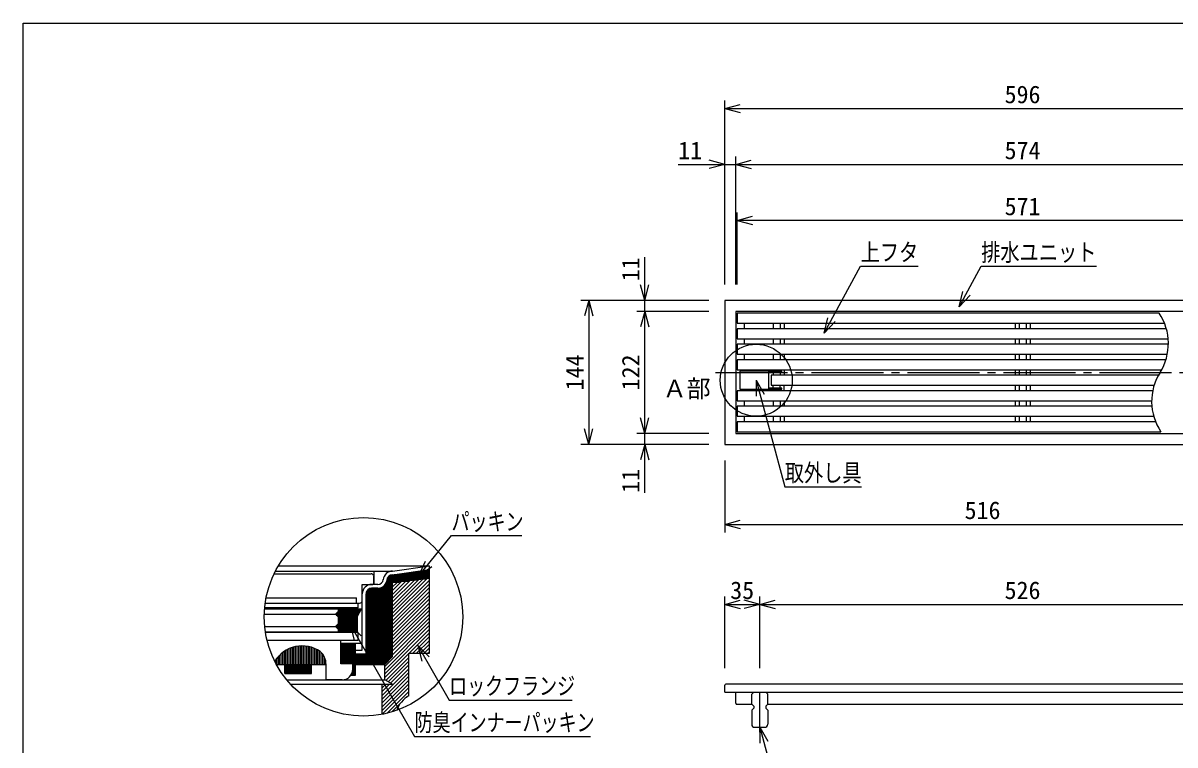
# Model space of a CAD drawing. Units: millimetres, scale not verified. Extents: x -1092 to 1092, y -744 to 696.
# Drawn here: x -1092 to 60, y -26 to 696 of the extents above; entities that cross this region are included whole.
import ezdxf
from ezdxf.enums import TextEntityAlignment as Align

# ---------------------------------------------------------------- set-up
doc = ezdxf.new("R2010")
doc.units = ezdxf.units.MM
doc.header["$LTSCALE"] = 8
doc.linetypes.add('CHAIN1', pattern=[8, 5, -1, 1, -1])
doc.linetypes.add('CHAIN2', pattern=[12, 9, -1, 1, -1])
for name, color, linetype in [('0-0_計極細', 2, 'Continuous'), ('0-1_計細線', 3, 'Continuous'), ('0-5_寸法線', 7, 'Continuous'), ('0-8_枠中線', 5, 'Continuous'), ('0-A_極細1', 7, 'Continuous'), ('0-D_寸法1', 7, 'Continuous')]:
    doc.layers.add(name, color=color, linetype=linetype)
doc.styles.add('ＭＳ ゴシック', font='')
doc.styles.get('ＭＳ ゴシック').set_extended_font_data('MS Gothic')

msp = doc.modelspace()

# ---------------------------------------------------------------- linework, layer by layer
at = {"layer": '0-0_計極細'}
for p, q in [((-370.496, 395.714), (-370.496, 390.214)), ((-341.446, 395.714), (-341.446, 390.214)), ((-334.546, 395.714), (-334.546, 390.214)), ((-330.496, 395.714), (-330.496, 390.214)), ((-99.496, 395.714), (-99.496, 390.214)), ((-95.446, 395.714), (-95.446, 390.214)), ((-88.546, 395.714), (-88.546, 390.214)), ((-84.496, 395.714), (-84.496, 390.214)), ((-370.496, 380.214), (-370.496, 374.714)), ((-341.446, 380.214), (-341.446, 374.714)), ((-334.546, 380.214), (-334.546, 374.714)), ((-330.496, 380.214), (-330.496, 374.714)), ((-99.496, 380.214), (-99.496, 374.714)), ((-95.446, 380.214), (-95.446, 374.714)), ((-88.546, 380.214), (-88.546, 374.714)), ((-84.496, 380.214), (-84.496, 374.714)), ((-370.496, 364.714), (-370.496, 359.214)), ((-341.446, 364.714), (-341.446, 359.214)), ((-334.546, 364.714), (-334.546, 359.214)), ((-330.496, 364.714), (-330.496, 359.214)), ((-99.496, 364.714), (-99.496, 359.214)), ((-95.446, 364.714), (-95.446, 359.214)), ((-88.546, 364.714), (-88.546, 359.214)), ((-84.496, 364.714), (-84.496, 359.214)), ((-373.996, 348.614), (-364.996, 348.614)), ((-373.996, 348.614), (-373.996, 347.614)), ((-370.496, 349.214), (-370.496, 348.614)), ((-364.996, 348.614), (-364.996, 347.614)), ((-341.446, 349.214), (-341.446, 347.614)), ((-341.446, 346.614), (-341.446, 343.714)), ((-334.546, 349.214), (-334.546, 347.614)), ((-334.546, 346.614), (-334.546, 343.714)), ((-330.496, 349.214), (-330.496, 343.714)), ((-99.496, 349.214), (-99.496, 343.714)), ((-95.446, 349.214), (-95.446, 343.714)), ((-88.546, 349.214), (-88.546, 343.714)), ((-84.496, 349.214), (-84.496, 343.714)), ((-373.996, 328.814), (-373.996, 329.814)), ((-373.996, 328.814), (-364.996, 328.814)), ((-370.496, 328.814), (-370.496, 328.214)), ((-364.996, 328.814), (-364.996, 329.814)), ((-341.446, 330.814), (-341.446, 333.714)), ((-341.446, 328.214), (-341.446, 329.814)), ((-334.546, 330.814), (-334.546, 333.714)), ((-334.546, 328.214), (-334.546, 329.814)), ((-330.496, 328.214), (-330.496, 333.714)), ((-99.496, 333.714), (-99.496, 328.214)), ((-95.446, 333.714), (-95.446, 328.214)), ((-88.546, 333.714), (-88.546, 328.214)), ((-84.496, 333.714), (-84.496, 328.214)), ((-370.496, 318.214), (-370.496, 312.714)), ((-341.446, 318.214), (-341.446, 312.714)), ((-334.546, 318.214), (-334.546, 312.714)), ((-330.496, 318.214), (-330.496, 312.714)), ((-99.496, 318.214), (-99.496, 312.714)), ((-95.446, 318.214), (-95.446, 312.714)), ((-88.546, 318.214), (-88.546, 312.714)), ((-84.496, 318.214), (-84.496, 312.714)), ((-370.496, 302.714), (-370.496, 297.214)), ((-341.446, 302.714), (-341.446, 297.214)), ((-334.546, 302.714), (-334.546, 297.214)), ((-330.496, 302.714), (-330.496, 297.214)), ((-99.496, 302.714), (-99.496, 297.214)), ((-95.446, 302.714), (-95.446, 297.214)), ((-88.546, 302.714), (-88.546, 297.214)), ((-84.496, 302.714), (-84.496, 297.214))]:
    msp.add_line(p, q, dxfattribs=at)
at = {"layer": '0-0_計極細', "linetype": 'CHAIN2'}
msp.add_line((-399.168, 346.534), (215.861, 346.534), dxfattribs=at)
at = {"layer": '0-0_計極細', "linetype": 'CHAIN1'}
msp.add_line((-354.996, -13.261), (-354.996, 31.792), dxfattribs=at)
at = {"layer": '0-0_計極細'}
for centre, start, end in [((-0.418, 375.464), 327.72738, 33.84606), ((91.426, 317.464), 147.72738, 213.84606)]:
    msp.add_arc(centre, 54.312, start, end, dxfattribs=at)
at = {"layer": '0-1_計細線'}
for p, q in [((-377.496, 405.714), (-377.496, 395.714)), ((44.69, 405.714), (-377.496, 405.714)), ((-377.496, 395.714), (49.978, 395.714)), ((-377.496, 390.214), (-377.496, 380.214)), ((51.853, 390.214), (-377.496, 390.214)), ((-377.496, 380.214), (53.686, 380.214)), ((-377.496, 374.714), (-377.496, 364.714)), ((53.889, 374.714), (-377.496, 374.714)), ((-377.496, 364.714), (52.82, 364.714)), ((-377.496, 359.214), (-377.496, 349.214)), ((51.406, 359.214), (-377.496, 359.214)), ((-377.496, 349.214), (47.129, 349.214)), ((-332.996, 347.614), (-374.996, 347.614)), ((-374.996, 347.614), (-374.996, 329.814)), ((-345.796, 329.814), (-345.796, 347.614)), ((-345.796, 346.614), (-332.996, 346.614)), ((-332.996, 346.614), (-332.996, 347.614)), ((-343.496, 343.714), (-343.496, 333.714)), ((43.878, 343.714), (-343.496, 343.714)), ((-377.496, 328.214), (-377.496, 318.214)), ((38.188, 328.214), (-377.496, 328.214)), ((-374.996, 329.814), (-332.996, 329.814)), ((-332.996, 330.814), (-345.796, 330.814)), ((-343.496, 333.714), (39.601, 333.714)), ((-332.996, 329.814), (-332.996, 330.814)), ((-377.496, 318.214), (37.119, 318.214)), ((-377.496, 312.714), (-377.496, 302.714)), ((37.322, 312.714), (-377.496, 312.714)), ((-377.496, 302.714), (39.155, 302.714)), ((-377.496, 297.214), (-377.496, 287.214)), ((41.03, 297.214), (-377.496, 297.214)), ((-377.496, 287.214), (46.317, 287.214)), ((-389.996, 26.534), (-389.996, 33.534)), ((-389.996, 26.534), (126.004, 26.534)), ((-378.996, 15.534), (-378.996, 26.534)), ((-360.996, 26.522), (-362.996, 24.522)), ((-362.996, 14.522), (-362.996, 24.522)), ((-360.996, 26.522), (-348.996, 26.522)), ((-346.996, 24.522), (-348.996, 26.522)), ((-346.996, 14.522), (-346.996, 24.522)), ((-377.996, 14.534), (-362.996, 14.534)), ((-362.996, 14.522), (-360.996, 12.522)), ((-360.996, 12.522), (-360.996, 10.522)), ((-346.996, 14.522), (-348.996, 12.522)), ((-348.996, 12.522), (-348.996, 10.522)), ((-346.996, 14.534), (126.004, 14.534)), ((-360.996, 10.522), (-362.996, 8.522)), ((-362.996, 8.522), (-362.996, -5.478)), ((-348.996, 10.522), (-346.996, 8.522)), ((-346.996, 8.522), (-346.996, -5.478)), ((-359.996, -8.478), (-349.996, -8.478))]:
    msp.add_line(p, q, dxfattribs=at)
for points in [[(-389.996, 418.534), (-389.996, 274.534), (206.004, 274.534), (206.004, 418.534)], [(-378.996, 407.534), (-378.996, 285.534), (195.004, 285.534), (195.004, 407.534)]]:
    msp.add_lwpolyline(points, close=True, dxfattribs=at)
msp.add_lwpolyline([(205.004, 34.534), (196.004, 34.534), (-388.996, 34.534)], dxfattribs=at)
for centre, radius, start, end in [((-388.996, 33.534), 1, 90, 180), ((-377.996, 15.534), 1, 180, 270), ((-359.996, -5.478), 3, 180, 270), ((-349.996, -5.478), 3, 270, 360)]:
    msp.add_arc(centre, radius, start, end, dxfattribs=at)
at = {"layer": '0-5_寸法線'}
for p, q in [((-389.996, 434.534), (-389.996, 618.534)), ((-389.996, 610.534), (-374.541, 614.675)), ((-389.996, 610.534), (-374.541, 606.393)), ((-389.996, 610.534), (206.004, 610.534)), ((-436.548, 554.534), (-378.996, 554.534)), ((-389.996, 554.534), (-405.451, 558.675)), ((-389.996, 554.534), (-405.451, 550.393)), ((-389.996, 434.534), (-389.996, 562.534)), ((-378.996, 434.534), (-378.996, 562.534)), ((-378.996, 554.534), (-363.541, 558.675)), ((-378.996, 554.534), (-363.541, 550.393)), ((-378.996, 554.534), (195.004, 554.534)), ((-377.496, 434.534), (-377.496, 506.534)), ((-377.496, 498.534), (-362.041, 502.675)), ((-377.496, 498.534), (-362.041, 494.393)), ((193.504, 498.534), (-377.496, 498.534)), ((-469.996, 407.534), (-469.996, 461.652)), ((-469.996, 418.534), (-474.137, 433.989)), ((-469.996, 418.534), (-465.855, 433.989)), ((-155.515, 412.06), (-151.751, 427.61)), ((-405.996, 418.534), (-533.996, 418.534)), ((-525.996, 418.534), (-530.137, 403.079)), ((-525.996, 418.534), (-521.855, 403.079)), ((-525.996, 418.534), (-525.996, 274.534)), ((-405.996, 418.534), (-477.996, 418.534)), ((-155.515, 412.06), (-144.48, 423.645)), ((-405.996, 407.534), (-477.996, 407.534)), ((-469.996, 407.534), (-474.137, 392.079)), ((-469.996, 407.534), (-465.855, 392.079)), ((-469.996, 285.534), (-469.996, 407.534)), ((-290.537, 385.722), (-286.77, 401.273)), ((-290.537, 385.722), (-279.5, 397.306)), ((-358.49, 338.714), (-350.49, 324.857)), ((-358.49, 338.714), (-358.49, 322.714)), ((-469.996, 285.534), (-474.137, 300.989)), ((-469.996, 285.534), (-465.855, 300.989)), ((-525.996, 274.534), (-530.137, 289.989)), ((-525.996, 274.534), (-521.855, 289.989)), ((-405.996, 285.534), (-477.996, 285.534)), ((-469.996, 225.953), (-469.996, 285.534)), ((-405.996, 274.534), (-533.996, 274.534)), ((-405.996, 274.534), (-477.996, 274.534)), ((-469.996, 274.534), (-474.137, 259.079)), ((-469.996, 274.534), (-465.855, 259.079)), ((-389.996, 258.534), (-389.996, 186.534)), ((-389.996, 194.534), (-374.541, 198.675)), ((-389.996, 194.534), (-374.541, 190.393)), ((-389.996, 194.534), (126.004, 194.534)), ((-389.996, 50.534), (-389.996, 122.534)), ((-389.996, 114.534), (-374.541, 118.675)), ((-354.996, 114.534), (-370.451, 118.675)), ((-354.996, 50.534), (-354.996, 122.534)), ((-354.996, 114.534), (-339.541, 118.675)), ((-389.996, 114.534), (-374.541, 110.393)), ((-389.996, 114.534), (-354.996, 114.534)), ((-354.996, 114.534), (-370.451, 110.393)), ((-354.996, 114.534), (-339.541, 110.393)), ((-354.996, 114.534), (171.004, 114.534)), ((-354.996, -8.478), (-346.996, -22.335)), ((-354.996, -8.478), (-354.996, -24.478))]:
    msp.add_line(p, q, dxfattribs=at)
for points in [[(-290.537, 385.722), (-254.025, 452.644), (-196.425, 452.644)], [(-155.515, 412.06), (-133.382, 452.644), (-18.182, 452.644)], [(-358.49, 338.714), (-329.908, 232.044), (-253.108, 232.044)], [(-354.996, -8.478), (-343.348, -51.951), (-266.548, -51.951)]]:
    msp.add_lwpolyline(points, dxfattribs=at)
msp.add_circle((-358.49, 338.714), 36, dxfattribs=at)
at = {"layer": '0-8_枠中線'}
msp.add_lwpolyline([(-1092, -744), (-1092, 696), (1092, 696), (1092, -744)], close=True, dxfattribs=at)
at = {"layer": '0-A_極細1'}
for p, q in [((-836.542, 153.048), (-685.385, 153.048)), ((-722.297, 147.79), (-685.385, 153.048)), ((-685.385, 149.353), (-685.385, 153.048)), ((-685.385, 68.58), (-685.385, 152.972)), ((-840.815, 145.124), (-743.785, 145.124)), ((-839.48, 147.79), (-722.297, 147.79)), ((-741.119, 135.524), (-741.119, 142.457)), ((-740.852, 134.457), (-740.852, 147.79)), ((-727.209, 57.433), (-727.209, 141.147)), ((-726.142, 58.5), (-726.142, 142.528)), ((-725.076, 59.567), (-725.076, 143.319)), ((-724.009, 60.633), (-724.009, 143.789)), ((-722.942, 61.7), (-722.942, 144.02)), ((-722.297, 144.019), (-685.385, 149.277)), ((-722.297, 62.345), (-722.297, 144.057)), ((-722.297, 143.195), (-685.385, 143.195)), ((-722.297, 142.128), (-685.385, 142.128)), ((-722.297, 141.061), (-685.385, 141.061)), ((-685.385, 140.286), (-722.297, 136.019)), ((-722.297, 139.995), (-687.905, 139.995)), ((-722.297, 105.649), (-687.957, 139.989)), ((-722.297, 109.42), (-692.221, 139.496)), ((-722.297, 113.191), (-696.486, 139.003)), ((-722.297, 138.928), (-697.133, 138.928)), ((-722.297, 101.877), (-685.385, 138.789)), ((-722.297, 116.962), (-700.75, 138.51)), ((-720.597, 144.261), (-685.385, 144.261)), ((-713.108, 145.328), (-685.385, 145.328)), ((-705.619, 146.395), (-685.385, 146.395)), ((-698.13, 147.461), (-685.385, 147.461)), ((-690.641, 148.528), (-685.385, 148.528)), ((-748.542, 54.457), (-748.542, 126.96)), ((-747.476, 54.457), (-747.476, 128.801)), ((-746.409, 54.457), (-746.409, 129.749)), ((-745.342, 54.457), (-745.342, 130.319)), ((-744.276, 54.457), (-744.276, 130.629)), ((-736.899, 134.457), (-743.252, 134.457)), ((-736.899, 130.724), (-743.252, 130.724)), ((-743.209, 54.457), (-743.209, 130.724)), ((-742.142, 54.457), (-742.142, 130.724)), ((-741.076, 54.457), (-741.076, 130.724)), ((-740.009, 54.457), (-740.009, 130.724)), ((-738.942, 54.457), (-738.942, 130.724)), ((-737.876, 54.457), (-737.876, 130.724)), ((-736.809, 54.457), (-736.809, 130.724)), ((-735.742, 54.457), (-735.742, 130.798)), ((-734.676, 54.457), (-734.676, 131)), ((-733.609, 54.457), (-733.609, 131.341)), ((-732.542, 54.457), (-732.542, 131.839)), ((-731.476, 54.457), (-731.476, 132.524)), ((-730.409, 54.457), (-730.409, 133.459)), ((-729.342, 55.3), (-729.342, 134.78)), ((-728.276, 56.367), (-728.276, 136.989)), ((-722.297, 120.734), (-705.014, 138.017)), ((-722.297, 137.861), (-706.361, 137.861)), ((-722.297, 124.505), (-709.278, 137.524)), ((-722.297, 128.276), (-713.542, 137.031)), ((-722.297, 136.795), (-715.589, 136.795)), ((-722.297, 132.047), (-717.806, 136.538)), ((-722.297, 135.818), (-722.07, 136.045)), ((-722.297, 98.106), (-685.385, 135.018)), ((-722.297, 94.335), (-685.385, 131.247)), ((-722.297, 90.564), (-685.385, 127.476)), ((-849.704, 115.79), (-755.252, 115.79)), ((-848.808, 121.124), (-758.452, 121.124)), ((-758.452, 115.79), (-758.452, 121.124)), ((-756.852, 110.994), (-756.852, 115.79)), ((-752.585, 68.857), (-752.585, 125.124)), ((-748.852, 65.124), (-748.852, 125.124)), ((-722.297, 86.792), (-685.385, 123.704)), ((-722.297, 83.021), (-685.385, 119.933)), ((-722.297, 79.25), (-685.385, 116.162)), ((-850.631, 104.623), (-779.519, 104.623)), ((-850.347, 109.956), (-753.385, 109.956)), ((-756.852, 110.994), (-850.258, 110.994)), ((-779.519, 104.623), (-776.852, 107.289)), ((-776.852, 101.956), (-779.519, 104.623)), ((-779.347, 104.795), (-756.138, 104.795)), ((-778.624, 103.728), (-756.707, 103.728)), ((-778.28, 105.861), (-755.569, 105.861)), ((-777.213, 106.928), (-755, 106.928)), ((-776.852, 109.956), (-776.852, 107.289)), ((-776.852, 109.061), (-753.863, 109.061)), ((-776.852, 107.995), (-754.431, 107.995)), ((-757.652, 101.956), (-753.385, 109.956)), ((-722.297, 75.479), (-685.385, 112.391)), ((-722.297, 71.707), (-685.385, 108.619)), ((-722.297, 67.936), (-685.385, 104.848)), ((-850.195, 92.356), (-779.519, 92.356)), ((-778.813, 93.061), (-757.652, 93.061)), ((-777.747, 94.128), (-757.652, 94.128)), ((-777.557, 102.661), (-757.276, 102.661)), ((-776.852, 101.956), (-776.852, 95.023)), ((-776.852, 101.595), (-757.652, 101.595)), ((-776.852, 100.528), (-757.652, 100.528)), ((-776.852, 99.461), (-757.652, 99.461)), ((-776.852, 98.395), (-757.652, 98.395)), ((-776.852, 97.328), (-757.652, 97.328)), ((-776.852, 96.261), (-757.652, 96.261)), ((-776.852, 95.195), (-757.652, 95.195)), ((-757.652, 101.956), (-757.652, 87.023)), ((-730.185, 52.506), (-685.385, 97.306)), ((-730.185, 48.735), (-685.385, 93.535)), ((-722.297, 64.165), (-685.385, 101.077)), ((-849.528, 87.023), (-757.652, 87.023)), ((-756.852, 86.461), (-849.44, 86.461)), ((-779.157, 91.995), (-757.652, 91.995)), ((-778.091, 90.928), (-757.652, 90.928)), ((-777.024, 89.861), (-757.652, 89.861)), ((-776.852, 89.689), (-776.852, 87.023)), ((-776.852, 88.795), (-757.652, 88.795)), ((-776.852, 87.728), (-757.652, 87.728)), ((-756.852, 78.461), (-756.852, 86.461)), ((-730.185, 44.963), (-685.385, 89.763)), ((-705.758, 65.619), (-685.385, 85.992)), ((-701.987, 65.619), (-685.385, 82.221)), ((-774.185, 78.461), (-847.832, 78.461)), ((-827.321, 54.457), (-827.321, 69.532)), ((-825.721, 54.457), (-825.721, 70.289)), ((-824.121, 54.457), (-824.121, 70.94)), ((-822.521, 54.457), (-822.521, 71.495)), ((-820.921, 54.457), (-820.921, 71.956)), ((-819.321, 54.457), (-819.321, 72.33)), ((-817.721, 54.457), (-817.721, 72.618)), ((-816.121, 54.457), (-816.121, 72.823)), ((-814.521, 54.457), (-814.521, 72.947)), ((-812.921, 54.457), (-812.921, 72.99)), ((-811.321, 54.457), (-811.321, 72.954)), ((-809.721, 54.457), (-809.721, 72.837)), ((-808.121, 54.457), (-808.121, 72.639)), ((-806.521, 54.457), (-806.521, 72.358)), ((-804.921, 54.457), (-804.921, 71.992)), ((-803.321, 54.457), (-803.321, 71.538)), ((-801.721, 54.457), (-801.721, 70.992)), ((-800.121, 54.457), (-800.121, 70.349)), ((-798.521, 54.457), (-798.521, 69.602)), ((-756.852, 78.461), (-774.185, 78.461)), ((-774.185, 54.994), (-774.185, 78.461)), ((-774.185, 75.79), (-752.585, 75.79)), ((-774.142, 54.994), (-774.142, 75.79)), ((-773.076, 54.994), (-773.076, 75.79)), ((-772.009, 54.994), (-772.009, 75.79)), ((-770.942, 54.994), (-770.942, 75.79)), ((-769.876, 54.994), (-769.876, 75.79)), ((-768.809, 54.994), (-768.809, 75.79)), ((-767.742, 54.994), (-767.742, 75.79)), ((-766.676, 54.994), (-766.676, 75.79)), ((-765.609, 54.994), (-765.609, 75.79)), ((-764.542, 54.994), (-764.542, 75.79)), ((-763.476, 54.994), (-763.476, 75.79)), ((-762.409, 54.994), (-762.409, 75.79)), ((-761.342, 43.79), (-761.342, 75.79)), ((-760.276, 43.79), (-760.276, 75.79)), ((-759.519, 43.79), (-759.519, 75.79)), ((-698.216, 65.619), (-685.385, 78.45)), ((-694.444, 65.619), (-685.385, 74.678)), ((-690.673, 65.619), (-685.385, 70.907)), ((-840.121, 57.484), (-840.121, 57.735)), ((-838.521, 54.457), (-838.521, 60.098)), ((-836.921, 54.457), (-836.921, 62.078)), ((-835.321, 54.457), (-835.321, 63.775)), ((-833.721, 54.457), (-833.721, 65.249)), ((-832.121, 54.457), (-832.121, 66.538)), ((-830.521, 54.457), (-830.521, 67.67)), ((-828.921, 54.457), (-828.921, 68.663)), ((-796.921, 54.457), (-796.921, 68.743)), ((-795.321, 54.457), (-795.321, 67.761)), ((-793.721, 54.457), (-793.721, 66.488)), ((-792.121, 54.457), (-792.121, 64.686)), ((-790.521, 54.457), (-790.521, 62.11)), ((-759.519, 68.857), (-752.585, 68.857)), ((-759.519, 65.124), (-748.852, 65.124)), ((-759.209, 54.457), (-759.209, 65.124)), ((-758.142, 54.457), (-758.142, 65.124)), ((-757.076, 54.457), (-757.076, 65.124)), ((-756.009, 54.457), (-756.009, 65.124)), ((-754.942, 54.457), (-754.942, 65.124)), ((-753.876, 54.457), (-753.876, 65.124)), ((-752.809, 54.457), (-752.809, 65.124)), ((-751.742, 54.457), (-751.742, 65.124)), ((-750.676, 54.457), (-750.676, 65.124)), ((-749.609, 54.457), (-749.609, 65.124)), ((-730.185, 41.192), (-706.185, 65.192)), ((-722.297, 62.345), (-730.185, 54.457)), ((-729.191, 38.415), (-706.185, 61.421)), ((-726.744, 37.091), (-706.185, 57.65)), ((-706.185, 22.953), (-706.185, 65.619)), ((-686.902, 65.619), (-685.385, 67.136)), ((-838.536, 54.457), (-788.852, 54.457)), ((-829.992, 45.39), (-829.992, 54.457)), ((-829.609, 45.39), (-829.609, 54.457)), ((-828.542, 45.39), (-828.542, 54.457)), ((-827.476, 45.39), (-827.476, 54.457)), ((-826.409, 45.39), (-826.409, 54.457)), ((-825.342, 45.39), (-825.342, 54.457)), ((-824.276, 45.39), (-824.276, 54.457)), ((-823.209, 45.39), (-823.209, 54.457)), ((-822.142, 45.39), (-822.142, 54.457)), ((-821.076, 45.39), (-821.076, 54.457)), ((-820.009, 45.39), (-820.009, 54.457)), ((-818.942, 45.39), (-818.942, 54.457)), ((-817.876, 45.39), (-817.876, 54.457)), ((-816.809, 45.39), (-816.809, 54.457)), ((-815.742, 45.39), (-815.742, 54.457)), ((-814.676, 45.39), (-814.676, 54.457)), ((-813.609, 45.39), (-813.609, 54.457)), ((-812.542, 45.39), (-812.542, 54.457)), ((-811.476, 45.39), (-811.476, 54.457)), ((-810.409, 45.39), (-810.409, 54.457)), ((-809.342, 45.39), (-809.342, 54.457)), ((-808.276, 45.39), (-808.276, 54.457)), ((-807.209, 45.39), (-807.209, 54.457)), ((-806.142, 45.39), (-806.142, 54.457)), ((-805.076, 45.39), (-805.076, 54.457)), ((-804.009, 45.39), (-804.009, 54.457)), ((-803.325, 45.39), (-803.325, 54.457)), ((-788.921, 54.457), (-788.921, 56.48)), ((-788.852, 38.994), (-788.852, 54.457)), ((-762.409, 43.79), (-762.409, 47.488)), ((-759.519, 54.457), (-730.185, 54.457)), ((-732.852, 23.44), (-706.185, 50.107)), ((-732.852, 19.669), (-706.185, 46.336)), ((-724.296, 35.767), (-706.185, 53.878)), ((-829.992, 45.39), (-803.325, 45.39)), ((-828.069, 38.953), (-730.185, 38.953)), ((-824.352, 34.686), (-722.297, 34.686)), ((-772.852, 38.994), (-788.852, 38.994)), ((-763.946, 43.79), (-759.519, 43.79)), ((-763.476, 43.79), (-763.476, 44.576)), ((-732.852, 15.898), (-706.185, 42.565)), ((-732.852, 12.127), (-706.185, 38.793)), ((-732.852, 8.356), (-706.185, 35.022)), ((-732.852, 4.474), (-732.852, 34.686)), ((-732.852, 27.212), (-725.378, 34.686)), ((-732.852, 30.983), (-729.149, 34.686)), ((-732.852, 4.584), (-706.185, 31.251)), ((-728.189, 5.476), (-706.185, 27.48)), ((-708.296, 21.598), (-706.185, 23.708)), ((-723.03, 6.864), (-714.591, 15.303))]:
    msp.add_line(p, q, dxfattribs=at)
for points in [[(-752.585, 118.457), (-752.585, 134.457), (-742.185, 134.457)], [(-776.852, 89.689), (-779.519, 92.356), (-776.852, 95.023)], [(-706.185, 65.619), (-685.385, 65.619), (-685.385, 68.58)], [(-762.185, 49.661), (-762.185, 54.994), (-774.185, 54.994)], [(-722.297, 34.686), (-730.185, 38.953), (-730.185, 54.457)]]:
    msp.add_lwpolyline(points, dxfattribs=at)
msp.add_circle((-751.384, 102.01), 99.281, dxfattribs=at)
for centre, radius, start, end in [((-743.785, 142.457), 2.667, 24.05455, 90), ((-743.785, 142.457), 2.667, 0, 24.05455), ((-736.899, 139.79), 5.333, 270, 356.64911), ((-736.899, 139.79), 9.067, 270, 356.64911), ((-722.297, 138.457), 9.333, 90, 175.84901), ((-722.297, 138.457), 5.6, 90, 175.84901), ((-743.252, 125.124), 9.333, 90, 180), ((-743.252, 125.124), 5.6, 90, 180), ((-742.185, 135.524), 1.067, 270, 360), ((-755.252, 118.457), 2.667, 270, 360), ((-812.852, 40.99), 32, 55.16629, 148.68485), ((-804.852, 54.994), 16, 358.0749, 50.0295), ((-772.852, 49.661), 10.667, 270, 360), ((-692.852, -0.141), 26.667, 120, 161.13979)]:
    msp.add_arc(centre, radius, start, end, dxfattribs=at)
at = {"layer": '0-D_寸法1'}
for p, q in [((-696.017, 142.958), (-689.486, 157.564)), ((-696.017, 142.958), (-683.058, 152.342)), ((-764.876, 94.244), (-753.562, 82.93)), ((-764.876, 94.244), (-760.735, 78.789)), ((-697.116, 73.22), (-685.802, 61.907)), ((-697.116, 73.22), (-692.974, 57.766))]:
    msp.add_line(p, q, dxfattribs=at)
for points in [[(-696.017, 142.958), (-663.284, 183.248), (-592.884, 183.248)], [(-764.876, 94.244), (-700.251, -17.691), (-524.251, -17.691)], [(-697.116, 73.22), (-665.711, 18.831), (-542.511, 18.831)]]:
    msp.add_lwpolyline(points, dxfattribs=at)

# ---------------------------------------------------------------- texts
at = {"layer": '0-5_寸法線', "style": 'ＭＳ ゴシック'}
for s, p in [('596', (-109.996, 610.534)), ('11', (-436.548, 554.534)), ('574', (-109.996, 554.534)), ('571', (-109.996, 498.534)), ('Ａ部', (-452.065, 316.259)), ('516', (-149.996, 194.534)), ('35', (-384.496, 114.534)), ('526', (-109.996, 114.534))]:
    msp.add_text(s, height=17.6, dxfattribs=at).set_placement(p, align=Align.BOTTOM_LEFT)
at = {"layer": '0-5_寸法線', "style": 'ＭＳ ゴシック', "width": 0.8}
for s, p in [('上フタ', (-254.025, 452.644)), ('排水ユニット', (-133.382, 452.644)), ('取外し具', (-329.908, 232.044))]:
    msp.add_text(s, height=17.6, dxfattribs=at).set_placement(p, align=Align.BOTTOM_LEFT)
at = {"layer": '0-5_寸法線', "style": 'ＭＳ ゴシック'}
for s, p in [('11', (-469.996, 437.652)), ('144', (-525.996, 328.534)), ('122', (-469.996, 328.534)), ('11', (-469.996, 225.953))]:
    msp.add_text(s, height=17.6, rotation=90, dxfattribs=at).set_placement(p, align=Align.BOTTOM_LEFT)
at = {"layer": '0-D_寸法1', "style": 'ＭＳ ゴシック', "width": 0.75}
for s, p in [('パッキン', (-663.284, 183.248)), ('ロックフランジ', (-665.711, 18.831)), ('防臭インナーパッキン', (-700.251, -17.691))]:
    msp.add_text(s, height=17.6, dxfattribs=at).set_placement(p, align=Align.BOTTOM_LEFT)

doc.saveas('drawing.dxf')
